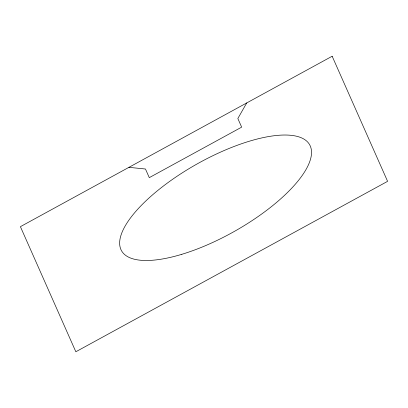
<?xml version="1.0" encoding="UTF-8"?>
<svg xmlns="http://www.w3.org/2000/svg" width="408" height="408" viewBox="0 0 408 408"><rect width="100%" height="100%" fill="white"/><g stroke="black" fill="none" stroke-linecap="round" stroke-linejoin="round"><path stroke-width="0.61" d="M246.718 102.949L237.839 118.519L241.664 127.148L149.287 177.643L145.467 169.014L128.938 167.331M332.163 56.238L20.4 226.664L75.837 351.762L387.6 181.336L332.163 56.238M181.825 254.306A107.962 38.536 -29.4 0 0 310.279 146.039A107.962 38.536 -29.4 0 0 154.678 193.04A107.962 38.536 -29.4 0 0 181.825 254.306"/></g></svg>
